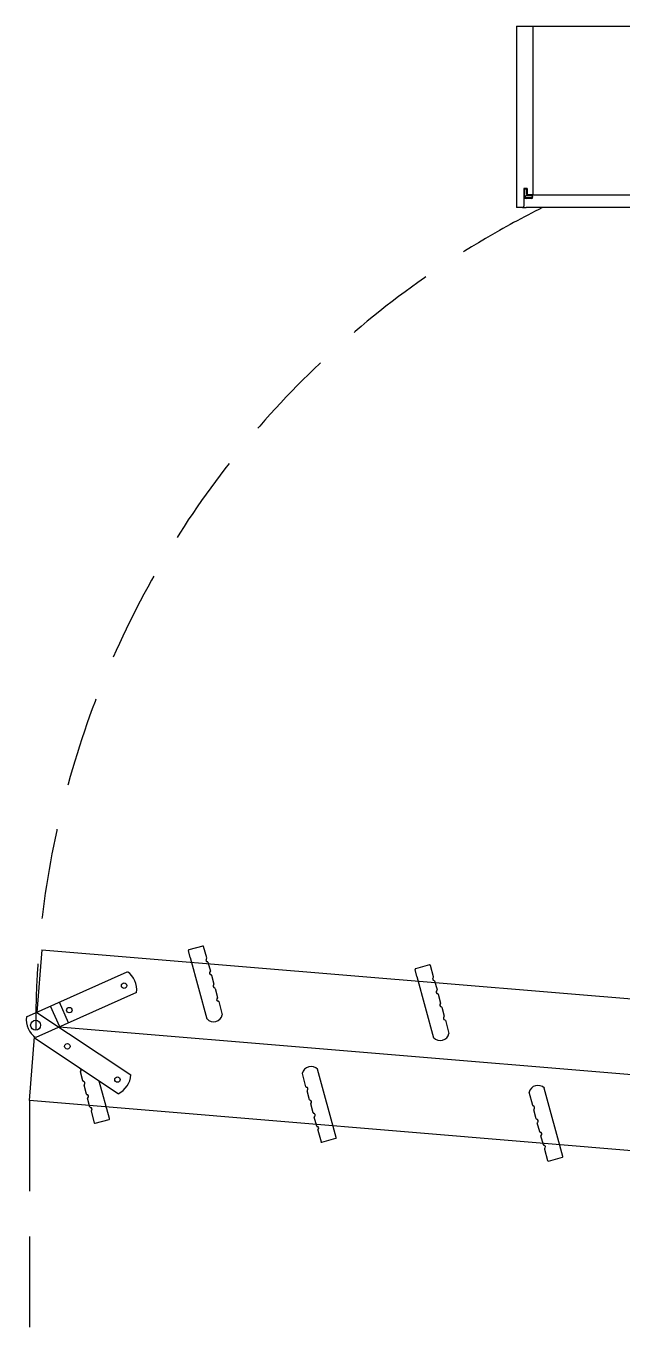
# Model space of a CAD drawing. Extents: x 267 to 3340, y 175 to 3589.
# Drawn here: x 267 to 925, y 1744 to 3197 of the extents above; entities that cross this region are included whole.
import ezdxf

# ---------------------------------------------------------------- set-up
doc = ezdxf.new("R2010")
doc.units = 0
doc.header["$LTSCALE"] = 20
doc.header["$MEASUREMENT"] = 0
doc.linetypes.add('DASHED', pattern=[0.75, 0.5, -0.25])
doc.layers.get('0').update_dxf_attribs({"linetype": 'CONTINUOUS'})

msp = doc.modelspace()

# ---------------------------------------------------------------- linework, layer by layer
at = {"color": 7, "linetype": 'CONTINUOUS'}
for p, q in [((807.6, 3196.8), (807.6, 2996.8)), ((807.6, 3196.8), (1902.6, 3196.8)), ((825.6, 3196.8), (825.6, 3010.8)), ((819.1, 3017.8), (815.6, 3017.8)), ((816.1, 3016), (816.1, 3010.9)), ((816.9, 3009.3), (816.9, 3009.3)), ((817.4, 3017.8), (817.4, 3017.8)), ((823.6, 3009.9), (818.1, 3009.9)), ((823.6, 3007.5), (818.1, 3007.5)), ((823.6, 3006.7), (818.1, 3006.7)), ((818.6, 3011.5), (818.6, 3016)), ((819.1, 3017.8), (819.1, 3010.8)), ((825.6, 3010.8), (819.1, 3010.8)), ((823.6, 3010.7), (819.4, 3010.7)), ((824.8, 3009.3), (824.8, 3009.3)), ((825.6, 3010.8), (830.1, 3010.8)), ((825.6, 3009.3), (825.6, 3009.3)), ((814.1, 2996.8), (807.6, 2996.8)), ((461.4, 2182), (446, 2177.8)), ((465.8, 2168.8), (462.3, 2181.5)), ((283.8, 2177.8), (278.1, 2108.8)), ((283.8, 2177.8), (278.1, 2108.8)), ((283.8, 2177.8), (278.1, 2108.8)), ((283.8, 2177.8), (1258.5, 2096.7)), ((447.5, 2169.3), (445.5, 2176.9)), ((447.5, 2169.3), (466, 2101.5)), ((467, 2164.3), (469.7, 2154.3)), ((266.8, 2103.8), (378.1, 2153.6)), ((471, 2149.8), (473.7, 2139.8)), ((697.7, 2148.4), (695.6, 2156)), ((711.6, 2161.2), (696.1, 2157)), ((715.9, 2147.9), (712.5, 2160.6)), ((474.9, 2135.3), (477.6, 2125.3)), ((697.7, 2148.4), (716.1, 2080.7)), ((717.2, 2143.4), (719.9, 2133.5)), ((388.3, 2130.8), (277, 2081)), ((478.9, 2120.8), (482.9, 2106.1)), ((721.1, 2129), (723.8, 2119)), ((278.1, 2108.8), (381.9, 2039.8)), ((303.6, 2092.9), (293.4, 2115.7)), ((313.3, 2097.2), (303.1, 2120)), ((725, 2114.5), (727.8, 2104.5)), ((1277.5, 2011.2), (302.9, 2092.3)), ((729, 2100), (733, 2085.3)), ((368.1, 2019), (275.7, 2080.4)), ((325.1, 2047.5), (325.1, 2047.6)), ((329, 2033.1), (326.3, 2043)), ((575.2, 2026.7), (571.2, 2041.4)), ((608.6, 1970.7), (588.1, 2046)), ((333, 2018.6), (330.3, 2028.6)), ((358.5, 1991.5), (347.2, 2032.9)), ((579.2, 2012.2), (576.5, 2022.2)), ((825.4, 2005.9), (821.4, 2020.6)), ((858.8, 1949.9), (838.2, 2025.2)), ((1270.5, 1928.1), (270, 2011.4)), ((336.9, 2004.1), (334.2, 2014.1)), ((583.1, 1997.8), (580.4, 2007.7)), ((338.2, 1999.6), (341.6, 1986.9)), ((342.5, 1986.4), (358, 1990.6)), ((587.1, 1983.3), (584.3, 1993.3)), ((829.3, 1991.4), (826.6, 2001.4)), ((588.3, 1978.8), (591.8, 1966.1)), ((833.3, 1976.9), (830.5, 1986.9)), ((592.7, 1965.6), (608.1, 1969.8)), ((837.2, 1962.5), (834.5, 1972.4)), ((838.4, 1958), (841.9, 1945.3)), ((842.8, 1944.7), (858.2, 1948.9))]:
    msp.add_line(p, q, dxfattribs=at)
at = {"color": 7, "linetype": 'CONTINUOUS', "ltscale": 2}
for p, q in [((815.6, 3017.8), (815.6, 2998.3)), ((830.1, 3010.8), (1207.9, 3010.8)), ((814.1, 2996.8), (818.1, 2996.8)), ((1206.6, 2996.8), (818.1, 2996.8)), ((270, 2011.4), (275.8, 2081.8))]:
    msp.add_line(p, q, dxfattribs=at)
at = {"color": 7, "linetype": 'DASHED', "ltscale": 10}
msp.add_line((270, 2011.4), (270, 175.4), dxfattribs=at)
at = {"color": 7, "linetype": 'CONTINUOUS'}
for centre, radius in [((374.6, 2138.3), 3), ((314.1, 2111.3), 3), ((276.9, 2094.6), 5.5), ((311.9, 2071.3), 3), ((367.2, 2034.6), 3)]:
    msp.add_circle(centre, radius, dxfattribs=at)
for centre, radius, start, end in [((817.4, 3016), 1.25, 90, 180), ((816.6, 3010.9), 0.5, 180, 235.0911), ((818.1, 3008.7), 2, 142.9128, 180), ((818.1, 3008.7), 2, 180, 270), ((816.1, 3010.1), 0.5, 342.4913, 55.0911), ((818.1, 3008.7), 1.2, 90, 180), ((818.1, 3008.7), 1.2, 180, 270), ((817.4, 3016), 1.25, 0, 90), ((819.4, 3011.5), 0.8, 180, 270), ((823.6, 3008.7), 2, 0, 90), ((823.6, 3008.7), 1.2, 0, 90), ((823.6, 3008.7), 1.2, 270, 0), ((823.6, 3008.7), 2, 270, 0), ((814.1, 2998.3), 1.5, 270, 0), ((461.6, 2181.3), 0.75, 15.24, 105.24), ((446.2, 2177.1), 0.75, 105.24, 195.24), ((466.8, 2166.6), 2, 126.3402, 264.1398), ((465.3, 2168.6), 0.5, 306.3402, 15.24), ((466.5, 2164.1), 0.5, 15.24, 84.1398), ((363.5, 2133.4), 25, 354.13, 54.13), ((470.7, 2152.1), 2, 126.3402, 264.1398), ((469.3, 2154.2), 0.5, 306.3402, 15.24), ((470.5, 2149.7), 0.5, 15.24, 84.1398), ((696.3, 2156.2), 0.75, 105.24, 195.24), ((711.7, 2160.4), 0.75, 15.24, 105.24), ((474.7, 2137.7), 2, 126.3402, 264.1398), ((473.2, 2139.7), 0.5, 306.3402, 15.24), ((474.4, 2135.2), 0.5, 15.24, 84.1398), ((716.9, 2145.8), 2, 126.3402, 264.1398), ((715.5, 2147.8), 0.5, 306.3402, 15.24), ((716.7, 2143.3), 0.5, 15.24, 84.1398), ((478.6, 2123.2), 2, 126.3402, 264.1398), ((477.1, 2125.2), 0.5, 306.3402, 15.24), ((478.4, 2120.7), 0.5, 15.24, 84.1398), ((720.9, 2131.3), 2, 126.3402, 264.1398), ((719.4, 2133.3), 0.5, 306.3402, 15.24), ((720.6, 2128.8), 0.5, 15.24, 84.1398), ((473.2, 2108.5), 10, 224.195, 346.285), ((724.8, 2116.8), 2, 126.3402, 264.1398), ((723.3, 2118.9), 0.5, 306.3402, 15.24), ((724.6, 2114.4), 0.5, 15.24, 84.1398), ((291.6, 2101.2), 25, 174.13, 234.13), ((728.8, 2102.4), 2, 126.3402, 264.1398), ((727.3, 2104.4), 0.5, 306.3402, 15.24), ((728.5, 2099.9), 0.5, 15.24, 84.1398), ((723.3, 2087.7), 10, 224.195, 346.285), ((580.9, 2039.1), 10, 44.195, 166.285), ((325.6, 2047.7), 0.5, 195.24, 264.1398), ((325.3, 2045.2), 2, 306.3402, 84.1398), ((326.8, 2043.2), 0.5, 126.3402, 195.24), ((357, 2041.4), 25, 296.4, 356.4), ((329.5, 2033.2), 0.5, 195.24, 264.1398), ((329.3, 2030.7), 2, 306.3402, 84.1398), ((330.8, 2028.7), 0.5, 126.3402, 195.24), ((575.7, 2026.8), 0.5, 195.24, 264.1398), ((575.5, 2024.4), 2, 306.3402, 84.1398), ((576.9, 2022.3), 0.5, 126.3402, 195.24), ((831.1, 2018.2), 10, 44.195, 166.285), ((333.5, 2018.7), 0.5, 195.24, 264.1398), ((333.2, 2016.2), 2, 306.3402, 84.1398), ((334.7, 2014.2), 0.5, 126.3402, 195.24), ((579.7, 2012.4), 0.5, 195.24, 264.1398), ((579.4, 2009.9), 2, 306.3402, 84.1398), ((580.9, 2007.9), 0.5, 126.3402, 195.24), ((825.9, 2006), 0.5, 195.24, 264.1398), ((825.6, 2003.5), 2, 306.3402, 84.1398), ((337.4, 2004.3), 0.5, 195.24, 264.1398), ((337.2, 2001.8), 2, 306.3402, 84.1398), ((338.6, 1999.8), 0.5, 126.3402, 195.24), ((357.8, 1991.3), 0.75, 285.24, 15.24), ((583.6, 1997.9), 0.5, 195.24, 264.1398), ((583.3, 1995.4), 2, 306.3402, 84.1398), ((584.8, 1993.4), 0.5, 126.3402, 195.24), ((827.1, 2001.5), 0.5, 126.3402, 195.24), ((829.8, 1991.5), 0.5, 195.24, 264.1398), ((829.5, 1989.1), 2, 306.3402, 84.1398), ((342.3, 1987.1), 0.75, 195.24, 285.24), ((587.5, 1983.4), 0.5, 195.24, 264.1398), ((587.3, 1980.9), 2, 306.3402, 84.1398), ((588.8, 1978.9), 0.5, 126.3402, 195.24), ((831, 1987), 0.5, 126.3402, 195.24), ((833.7, 1977.1), 0.5, 195.24, 264.1398), ((833.5, 1974.6), 2, 306.3402, 84.1398), ((592.5, 1966.3), 0.75, 195.24, 285.24), ((607.9, 1970.5), 0.75, 285.24, 15.24), ((835, 1972.6), 0.5, 126.3402, 195.24), ((837.7, 1962.6), 0.5, 195.24, 264.1398), ((837.4, 1960.1), 2, 306.3402, 84.1398), ((838.9, 1958.1), 0.5, 126.3402, 195.24), ((858, 1949.7), 0.75, 285.24, 15.24), ((842.6, 1945.5), 0.75, 195.24, 285.24)]:
    msp.add_arc(centre, radius, start, end, dxfattribs=at)
at = {"color": 7, "linetype": 'DASHED', "ltscale": 10}
msp.add_arc((1284.4, 2094.5), 1007.4, 116.4171, 180.3089, dxfattribs=at)

doc.saveas('drawing.dxf')
